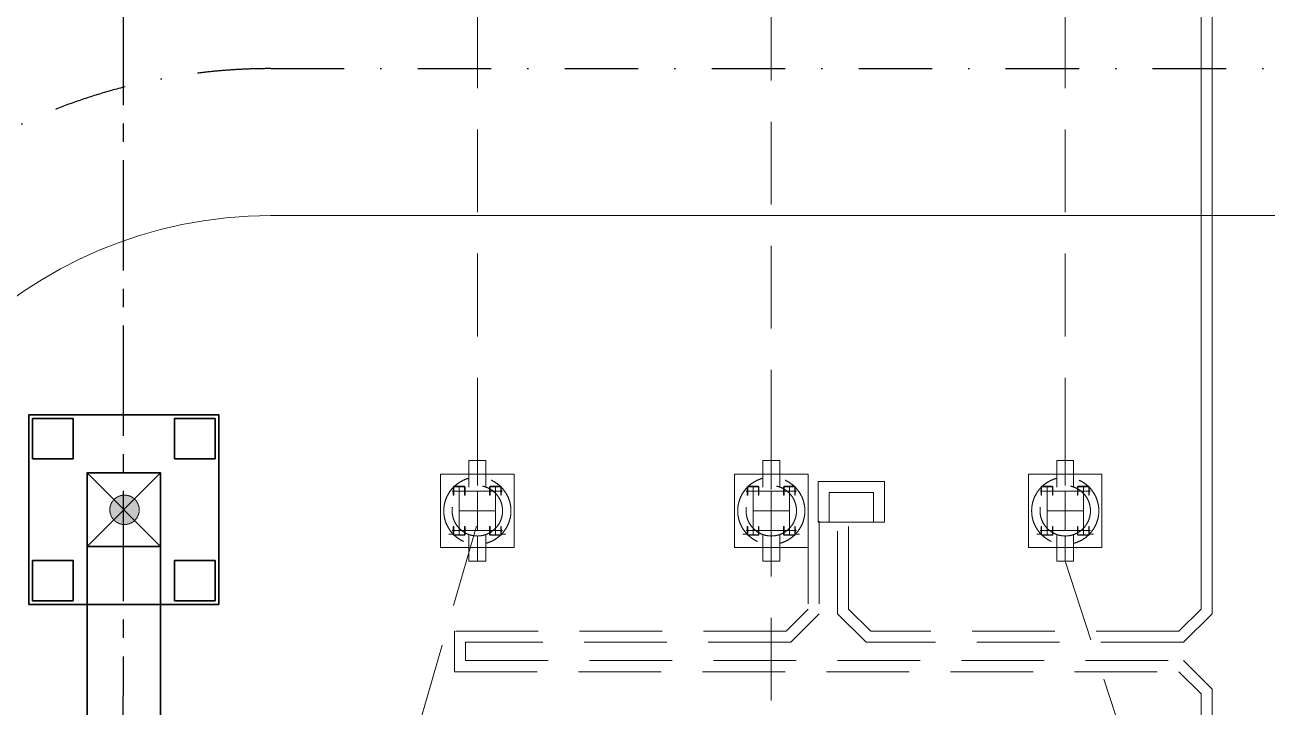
# Model space of a CAD drawing. Header units: millimetres. Extents: x 37084 to 180780, y -153145 to -16322.
# Drawn here: x 46337 to 63243, y -76432 to -67149 of the extents above; entities that cross this region are included whole.
import ezdxf

# ---------------------------------------------------------------- set-up
doc = ezdxf.new("R2010")
doc.units = ezdxf.units.MM
doc.header["$MEASUREMENT"] = 0
for name, pattern in [('CENTER2', [1.125, 0.75, -0.125, 0.125, -0.125]), ('DASHDOT', [1, 0.5, -0.25, 0, -0.25]), ('HIDDEN', [0.375, 0.25, -0.125])]:
    doc.linetypes.add(name, pattern=pattern)
for name, color, linetype, lineweight in [('00', 5, 'Continuous', 9), ('1_DayCS', 30, 'CENTER2', 25), ('1_KimCS', 30, 'CENTER2', 25), ('POST', 5, 'Continuous', 35)]:
    doc.layers.add(name, color=color, linetype=linetype, lineweight=lineweight)
for name, color, linetype in [('0_Central_Road', 7, 'Continuous'), ('1_Tuonglai', 6, 'HIDDEN'), ('Muong cap GD nay', 3, 'Continuous'), ('Muong cap tuong lai', 6, 'HIDDEN')]:
    doc.layers.add(name, color=color, linetype=linetype)

# ---------------------------------------------------------------- blocks, each defined once
blk = doc.blocks.new('X220 NC')
at = {"color": 0, "linetype": 'ByBlock', "lineweight": -2, "ltscale": 4500}
for p, q in [((3752640, -136418), (3751640, -137418)), ((3751640, -136418), (3752640, -137418)), ((3751640, -153418), (3751640, -137418)), ((3752640, -153418), (3752640, -137418))]:
    blk.add_line(p, q, dxfattribs=at)
for points in [[(3753431, -138209), (3750849, -138209), (3750849, -135627), (3753431, -135627)], [(3750899, -135677), (3751449, -135677), (3751449, -136227), (3750899, -136227)], [(3753381, -135677), (3752831, -135677), (3752831, -136227), (3753381, -136227)], [(3751640, -137418), (3752640, -137418), (3752640, -136418), (3751640, -136418)], [(3752640, -137418), (3751640, -137418), (3751640, -136418), (3752640, -136418)], [(3750899, -138159), (3751449, -138159), (3751449, -137609), (3750899, -137609)], [(3753381, -138159), (3752831, -138159), (3752831, -137609), (3753381, -137609)]]:
    blk.add_lwpolyline(points, close=True, dxfattribs=at)
blk = doc.blocks.new('DAY')
at = {"lineweight": 20}
h = blk.add_hatch(color=0, dxfattribs=at)
edge = h.paths.add_edge_path()
edge.add_arc((0, 0), 200, 0, 360)
at = {"color": 0, "lineweight": 20}
blk.add_circle((0, 0), 200, dxfattribs=at)
blk = doc.blocks.new('MC DUOG VONG 22kV')
at = {"color": 0, "linetype": 'ByBlock', "lineweight": -2, "ltscale": 4500}
for p, q in [((501559, 74287), (505373, 75537, 0)), ((500540, 74464), (500540, 74603)), ((500546, 74464), (500546, 74603)), ((500659, 74613), (500550, 74613)), ((500659, 74607), (500550, 74607)), ((500597, 74619), (500597, 74607)), ((500606, 74629), (500606, 74599)), ((500606, 73960), (500606, 74613)), ((500615, 74619), (500615, 74607)), ((500659, 74613), (500659, 74607)), ((501087, 74613), (501196, 74613)), ((501087, 74613), (501087, 74607)), ((501087, 74607), (501196, 74607)), ((501131, 74619), (501131, 74607)), ((501140, 74629), (501140, 74599)), ((501140, 73960), (501140, 74613)), ((501149, 74619), (501149, 74607)), ((501189, 74673), (501189, 74613)), ((501200, 74464), (501200, 74603)), ((501206, 74464), (501206, 74603)), ((500187, 74172), (500187, 74401)), ((500550, 74401), (500187, 74401)), ((500540, 74534), (501206, 74534)), ((500659, 74460), (500550, 74460)), ((500659, 74454), (500550, 74454)), ((500659, 74460), (500659, 74454)), ((500873, 74040), (500873, 74534)), ((501087, 74460), (501196, 74460)), ((501087, 74460), (501087, 74454)), ((501087, 74454), (501196, 74454)), ((501196, 74401), (501559, 74401)), ((501559, 74172), (501559, 74401)), ((500187, 74287), (476613, 74287, 0)), ((500187, 74287), (500530, 74287)), ((501140, 74287), (500606, 74287)), ((501559, 74287), (501216, 74287)), ((500550, 74172), (500187, 74172)), ((500540, 73970), (500540, 74109)), ((500546, 73970), (500546, 74109)), ((500659, 74119), (500550, 74119)), ((500659, 74113), (500550, 74113)), ((500606, 74004), (500606, 74076)), ((500659, 74119), (500659, 74113)), ((501087, 74119), (501196, 74119)), ((501087, 74119), (501087, 74113)), ((501087, 74113), (501196, 74113)), ((501196, 74172), (501559, 74172)), ((501200, 73970), (501200, 74109)), ((501206, 73970), (501206, 74109)), ((501206, 74040), (500540, 74040)), ((500659, 73966), (500550, 73966)), ((500659, 73960), (500550, 73960)), ((500597, 73954), (500597, 73966)), ((500606, 73944), (500606, 73974)), ((500615, 73954), (500615, 73966)), ((500659, 73966), (500659, 73960)), ((501087, 73966), (501196, 73966)), ((501087, 73966), (501087, 73960)), ((501087, 73960), (501196, 73960)), ((501131, 73954), (501131, 73966)), ((501140, 73944), (501140, 73974)), ((501149, 73954), (501149, 73966)), ((501189, 73900), (501189, 73960)), ((500476, 70926), (500476, 71826)), ((500476, 71826), (501026, 71826)), ((501026, 71826), (501026, 70926)), ((500626, 71076), (500626, 71676)), ((500626, 71676), (501026, 71676)), ((501026, 71676), (501026, 71076)), ((501026, 71101), (501026, 71651)), ((501026, 71076), (500626, 71076)), ((501026, 70926), (500476, 70926)), ((501189, 70673), (501189, 70613)), ((500540, 70464), (500540, 70603)), ((500540, 70534), (501206, 70534)), ((500546, 70464), (500546, 70603)), ((500659, 70613), (500550, 70613)), ((500659, 70607), (500550, 70607)), ((500597, 70619), (500597, 70607)), ((500606, 70629), (500606, 70599)), ((500606, 69960), (500606, 70613)), ((500615, 70619), (500615, 70607)), ((500659, 70613), (500659, 70607)), ((500873, 70040), (500873, 70534)), ((501087, 70613), (501196, 70613)), ((501087, 70613), (501087, 70607)), ((501087, 70607), (501196, 70607)), ((501131, 70619), (501131, 70607)), ((501140, 70629), (501140, 70599)), ((501140, 69960), (501140, 70613)), ((501149, 70619), (501149, 70607)), ((501200, 70464), (501200, 70603)), ((501206, 70464), (501206, 70603)), ((500187, 70172), (500187, 70401)), ((500550, 70401), (500187, 70401)), ((500659, 70460), (500550, 70460)), ((500659, 70454), (500550, 70454)), ((500659, 70460), (500659, 70454)), ((501087, 70460), (501196, 70460)), ((501087, 70460), (501087, 70454)), ((501087, 70454), (501196, 70454)), ((501196, 70401), (501559, 70401)), ((501559, 70172), (501559, 70401)), ((470268, 70287), (526309, 70287)), ((500010, 70285), (500583, 70285)), ((500187, 70287), (500530, 70287)), ((500550, 70172), (500187, 70172)), ((501140, 70287), (500606, 70287)), ((501196, 70172), (501559, 70172)), ((501559, 70287), (501216, 70287)), ((500540, 69970), (500540, 70109)), ((501206, 70040), (500540, 70040)), ((500546, 69970), (500546, 70109)), ((500659, 70119), (500550, 70119)), ((500659, 70113), (500550, 70113)), ((500606, 70004), (500606, 70076)), ((500659, 70119), (500659, 70113)), ((501087, 70119), (501196, 70119)), ((501087, 70119), (501087, 70113)), ((501087, 70113), (501196, 70113)), ((501200, 69970), (501200, 70109)), ((501206, 69970), (501206, 70109)), ((500659, 69966), (500550, 69966)), ((500659, 69960), (500550, 69960)), ((500597, 69954), (500597, 69966)), ((500606, 69944), (500606, 69974)), ((500615, 69954), (500615, 69966)), ((500659, 69966), (500659, 69960)), ((501087, 69966), (501196, 69966)), ((501087, 69966), (501087, 69960)), ((501087, 69960), (501196, 69960)), ((501131, 69954), (501131, 69966)), ((501140, 69944), (501140, 69974)), ((501149, 69954), (501149, 69966)), ((501189, 69900), (501189, 69960)), ((500659, 66613), (500550, 66613)), ((500597, 66619), (500597, 66607)), ((500606, 66629), (500606, 66599)), ((500606, 65960), (500606, 66613)), ((500615, 66619), (500615, 66607)), ((500659, 66613), (500659, 66607)), ((501087, 66613), (501196, 66613)), ((501087, 66613), (501087, 66607)), ((501131, 66619), (501131, 66607)), ((501140, 66629), (501140, 66599)), ((501140, 65960), (501140, 66613)), ((501149, 66619), (501149, 66607)), ((501189, 66673), (501189, 66613)), ((500540, 66464), (500540, 66603)), ((500540, 66534), (501206, 66534)), ((500546, 66464), (500546, 66603)), ((500659, 66607), (500550, 66607)), ((500659, 66460), (500550, 66460)), ((500659, 66454), (500550, 66454)), ((500659, 66460), (500659, 66454)), ((500873, 66040), (500873, 66534)), ((501087, 66607), (501196, 66607)), ((501087, 66460), (501196, 66460)), ((501087, 66460), (501087, 66454)), ((501087, 66454), (501196, 66454)), ((501200, 66464), (501200, 66603)), ((501206, 66464), (501206, 66603)), ((500187, 66287), (466468, 66288, 0)), ((500550, 66401), (500187, 66401)), ((500187, 66172), (500187, 66401)), ((500187, 66287), (500530, 66287)), ((501140, 66287), (500606, 66287)), ((501081, 66276), (505373, 65036, 0)), ((501196, 66401), (501559, 66401)), ((501559, 66287), (501216, 66287)), ((501559, 66172), (501559, 66401)), ((500550, 66172), (500187, 66172)), ((500540, 65970), (500540, 66109)), ((500546, 65970), (500546, 66109)), ((500659, 66119), (500550, 66119)), ((500659, 66113), (500550, 66113)), ((500659, 66119), (500659, 66113)), ((501087, 66119), (501196, 66119)), ((501087, 66119), (501087, 66113)), ((501087, 66113), (501196, 66113)), ((501196, 66172), (501559, 66172)), ((501200, 65970), (501200, 66109)), ((501206, 65970), (501206, 66109)), ((501206, 66040), (500540, 66040)), ((500659, 65966), (500550, 65966)), ((500659, 65960), (500550, 65960)), ((500597, 65954), (500597, 65966)), ((500606, 66004), (500606, 66076)), ((500606, 65944), (500606, 65974)), ((500615, 65954), (500615, 65966)), ((500659, 65966), (500659, 65960)), ((501087, 65966), (501196, 65966)), ((501087, 65966), (501087, 65960)), ((501087, 65960), (501196, 65960)), ((501131, 65954), (501131, 65966)), ((501140, 65944), (501140, 65974)), ((501149, 65954), (501149, 65966)), ((501189, 65900), (501189, 65960))]:
    blk.add_line(p, q, dxfattribs=at)
for points in [[(501373, 74787), (501373, 73787), (500373, 73787), (500373, 74787)], [(501373, 70787), (501373, 69787), (500373, 69787), (500373, 70787)], [(501373, 66787), (501373, 65787), (500373, 65787), (500373, 66787)]]:
    blk.add_lwpolyline(points, close=True, dxfattribs=at)
for centre in [(500873, 74287), (500873, 70287), (500873, 66287)]:
    blk.add_circle(centre, 343, dxfattribs=at)
for centre, radius, start, end in [((500873, 74287), 457, 14.4775, 165.5225), ((500550, 74603), 9.96, 90, 180), ((500550, 74603), 3.98, 90, 180), ((501196, 74603), 9.96, 0, 90), ((501196, 74603), 3.98, 0, 90), ((500550, 74464), 9.96, 180, 270), ((500550, 74464), 3.98, 180, 270), ((501196, 74464), 9.96, 270, 0), ((501196, 74464), 3.98, 270, 0), ((500873, 74287), 457, 194.4775, 345.5225), ((500550, 74109), 9.96, 90, 180), ((500550, 74109), 3.98, 90, 180), ((501196, 74109), 9.96, 0, 90), ((501196, 74109), 3.98, 0, 90), ((500550, 73970), 9.96, 180, 270), ((500550, 73970), 3.98, 180, 270), ((501196, 73970), 9.96, 270, 0), ((501196, 73970), 3.98, 270, 0), ((500873, 70287), 457, 14.4775, 165.5225), ((500550, 70603), 9.96, 90, 180), ((500550, 70603), 3.98, 90, 180), ((501196, 70603), 9.96, 0, 90), ((501196, 70603), 3.98, 0, 90), ((500550, 70464), 9.96, 180, 270), ((500550, 70464), 3.98, 180, 270), ((501196, 70464), 9.96, 270, 0), ((501196, 70464), 3.98, 270, 0), ((500873, 70287), 457, 194.4775, 345.5225), ((500550, 70109), 9.96, 90, 180), ((500550, 70109), 3.98, 90, 180), ((501196, 70109), 9.96, 0, 90), ((501196, 70109), 3.98, 0, 90), ((500550, 69970), 9.96, 180, 270), ((500550, 69970), 3.98, 180, 270), ((501196, 69970), 9.96, 270, 0), ((501196, 69970), 3.98, 270, 0), ((500873, 66287), 457, 14.4775, 165.5225), ((500550, 66603), 9.96, 90, 180), ((501196, 66603), 9.96, 0, 90), ((500550, 66464), 9.96, 180, 270), ((500550, 66603), 3.98, 90, 180), ((500550, 66464), 3.98, 180, 270), ((501196, 66603), 3.98, 0, 90), ((501196, 66464), 9.96, 270, 0), ((501196, 66464), 3.98, 270, 0), ((500873, 66287), 457, 194.4775, 345.5225), ((500550, 66109), 9.96, 90, 180), ((500550, 66109), 3.98, 90, 180), ((501196, 66109), 9.96, 0, 90), ((501196, 66109), 3.98, 0, 90), ((500550, 65970), 9.96, 180, 270), ((500550, 65970), 3.98, 180, 270), ((501196, 65970), 9.96, 270, 0), ((501196, 65970), 3.98, 270, 0)]:
    blk.add_arc(centre, radius, start, end, dxfattribs=at)

msp = doc.modelspace()

# ---------------------------------------------------------------- linework, layer by layer
at = {"layer": '00'}
msp.add_line((49683.9, -69744.6, 0), (147688.1, -69744.6, 0), dxfattribs=at)
msp.add_arc((49683.9, -75744.6, 0), 6000, 90, 180, dxfattribs=at)
at = {"layer": '0_Central_Road', "color": 4, "linetype": 'DASHDOT', "ltscale": 2000}
msp.add_line((49683.9, -67744.6, 0), (147683.9, -67744.6, 0), dxfattribs=at)
msp.add_arc((49683.9, -75744.6, 0), 8000, 90, 180, dxfattribs=at)
at = {"layer": '1_DayCS', "lineweight": 25, "ltscale": 2000}
msp.add_line((47674.5, -90741.1, 0), (47682.8, -51944.6, 0), dxfattribs=at)
at = {"layer": 'Muong cap GD nay', "lineweight": 15}
for p, q in [((62342.9, -62823.8, 0), (62342.9, -75099.5, 0)), ((62492.9, -62761.7, 0), (62492.9, -75161.7, 0)), ((62042.9, -75399.5, 0), (62342.9, -75099.5, 0)), ((62105, -75549.5, 0), (62492.9, -75161.7, 0)), ((62492.9, -76187.4, 0), (62105, -75799.5, 0)), ((62342.9, -76249.5, 0), (62042.9, -75949.5, 0)), ((62492.9, -76187.4, 0), (62492.9, -80622.7, 0)), ((62342.9, -76249.5, 0), (62342.9, -80560.6, 0))]:
    msp.add_line(p, q, dxfattribs=at)
at = {"layer": 'Muong cap tuong lai', "color": 6, "lineweight": 20, "ltscale": 4500}
for p, q in [((56998, -73899.5, 0), (56998, -75099.5, 0)), ((57148, -73899.5, 0), (57148, -75161.7, 0)), ((57398, -75161.7, 0), (57398, -73899.5, 0)), ((57548, -75099.5, 0), (57548, -73899.5, 0)), ((56998, -75099.5, 0), (56698, -75399.5, 0)), ((57148, -75161.7, 0), (56760.1, -75549.5, 0)), ((57785.8, -75549.5, 0), (57398, -75161.7, 0)), ((57848, -75399.5, 0), (57548, -75099.5, 0)), ((56698.3, -75399.5, 0), (52183.8, -75399.5, 0)), ((52183.8, -75399.5, 0), (52183.8, -75949.5, 0)), ((56760.4, -75549.5, 0), (52333.8, -75549.5, 0)), ((52333.8, -75549.5, 0), (52333.8, -75799.5, 0)), ((62105, -75549.5, 0), (57786.1, -75549.5, 0)), ((62042.9, -75399.5, 0), (57848.3, -75399.5, 0)), ((52333.8, -75799.5, 0), (62105, -75799.5, 0)), ((52183.8, -75949.5, 0), (62042.9, -75949.5, 0))]:
    msp.add_line(p, q, dxfattribs=at)

# ---------------------------------------------------------------- block references
at = {"layer": '1_KimCS', "lineweight": 25, "xscale": -1}
msp.add_blockref('DAY', (47693.9, -73747, 0), dxfattribs=at)
at = {"layer": '1_Tuonglai', "color": 6, "lineweight": 20, "ltscale": 4500, "rotation": 270}
msp.add_blockref('MC DUOG VONG 22kV', (-13791.8, 427112.5, 0), dxfattribs=at)
at = {"layer": 'POST', "xscale": -1}
msp.add_blockref('X220 NC', (3799824.2, 63173.6, 0), dxfattribs=at)

doc.saveas('drawing.dxf')
